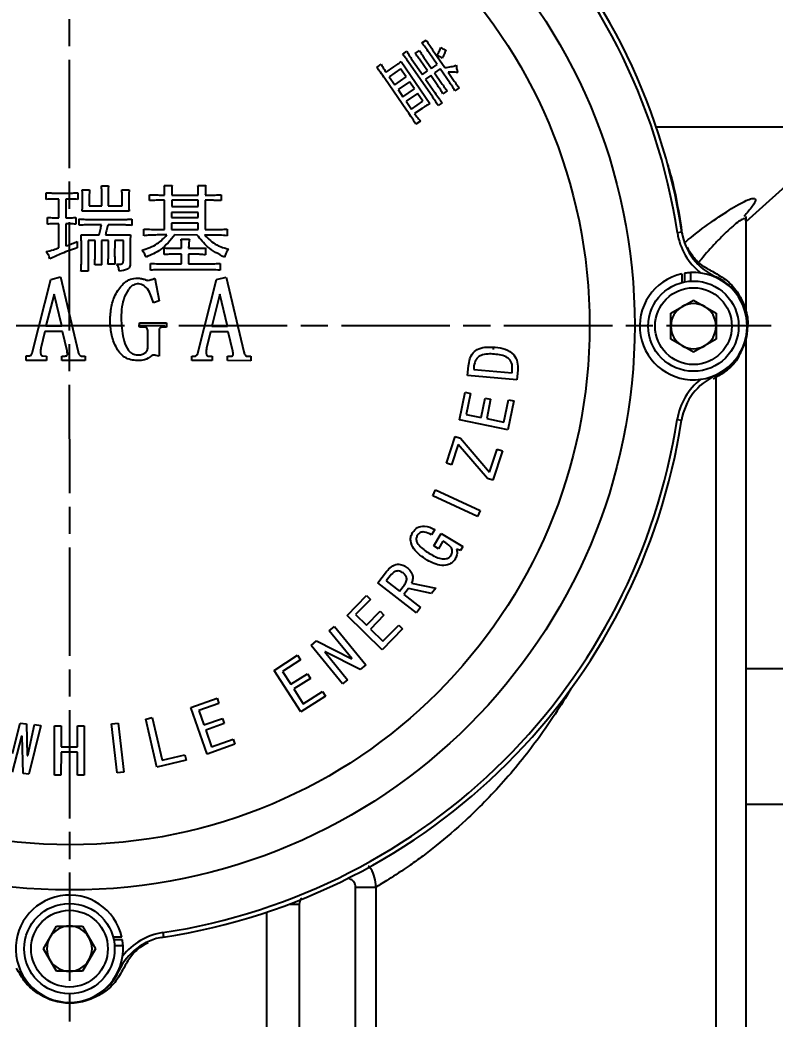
# Model space of a CAD drawing. Header units: millimetres. Extents: x 7829 to 9013, y 2050 to 2917.
# Drawn here: x 8697.4 to 8781, y 2629 to 2739.6 of the extents above; entities that cross this region are included whole.
import ezdxf

# ---------------------------------------------------------------- set-up
doc = ezdxf.new("R2010")
doc.units = ezdxf.units.MM
doc.linetypes.add('AM_ISO08W050', pattern=[18, 12, -1.5, 3, -1.5])
doc.layers.add('AM_5', color=3, linetype='Continuous', lineweight=25)
doc.layers.add('AM_7', color=4, linetype='AM_ISO08W050', lineweight=25)
doc.styles.add('工程字', font='gbenor.shx', dxfattribs={"width": 0.707, "bigfont": 'hztxt.shx'})
doc.dimstyles.new('AM_GB$0', dxfattribs={"dimtxt": 3.5, "dimasz": 2.5, "dimexe": 1, "dimexo": 1, "dimgap": 0.5, "dimtad": 1, "dimdsep": 46, "dimtxsty": '工程字', "dimcen": 0, "dimclrd": 256, "dimclre": 256, "dimclrt": 2, "dimadec": 0, "dimazin": 2, "dimtp": 0.1, "dimtm": 0.1, "dimtfac": 0.71, "dimtmove": 0, "dimatfit": 3, "dimfxl": 0, "dimlwd": -1, "dimlwe": -1, "dimarcsym": 0})

# ---------------------------------------------------------------- blocks, each defined once
blk = doc.blocks.new('*D30')
at = {"layer": 'AM_5', "transparency": 16777216}
for p, q in [((8708.28, 2887.08), (8851.25, 2887.08)), ((8850.25, 2590.58), (8850.25, 2884.58)), ((8775.49, 2588.08), (8851.25, 2588.08))]:
    blk.add_line(p, q, dxfattribs=at)
for points in [[(8849.84, 2884.58), (8850.67, 2884.58), (8850.25, 2887.08)], [(8849.84, 2590.58), (8850.67, 2590.58), (8850.25, 2588.08)]]:
    blk.add_solid(points, dxfattribs=at)
at = {"layer": 'Defpoints', "color": 0}
for p in [(8707.28, 2887.08), (8850.25, 2887.08), (8774.49, 2588.08)]:
    blk.add_point(p, dxfattribs=at)
at = {"layer": 'AM_5', "color": 2, "transparency": 16777216, "insert": (8847.25, 2737.58), "char_height": 5, "attachment_point": 5, "rotation": 90, "style": '工程字'}
blk.add_mtext('299', dxfattribs=at)
blk = doc.blocks.new('*D31')
at = {"layer": 'AM_5', "transparency": 16777216}
for p, q in [((8602.99, 2794.08), (8602.99, 2895.52)), ((8821.47, 2726.28), (8821.47, 2895.52)), ((8818.97, 2894.52), (8605.49, 2894.52))]:
    blk.add_line(p, q, dxfattribs=at)
for points in [[(8605.49, 2894.94), (8605.49, 2894.11), (8602.99, 2894.52)], [(8818.97, 2894.94), (8818.97, 2894.11), (8821.47, 2894.52)]]:
    blk.add_solid(points, dxfattribs=at)
at = {"layer": 'Defpoints', "color": 0}
for p in [(8602.99, 2894.52), (8602.99, 2793.08), (8821.47, 2725.28)]:
    blk.add_point(p, dxfattribs=at)
at = {"layer": 'AM_5', "color": 2, "transparency": 16777216, "insert": (8710.95, 2897.52), "char_height": 5, "attachment_point": 5, "style": '工程字'}
blk.add_mtext('215', dxfattribs=at)

msp = doc.modelspace()

# ---------------------------------------------------------------- linework, layer by layer
at = {"color": 7, "linetype": 'Continuous', "lineweight": 25}
for p, q in [((8741.941, 2737.059), (8742.414, 2737.384)), ((8739.804, 2735.821), (8740.252, 2736.13)), ((8741.195, 2735.887), (8741.668, 2736.213)), ((8742.149, 2735.457), (8742.984, 2734.246)), ((8743.615, 2734.681), (8742.727, 2735.971)), ((8743.113, 2736.313), (8744.471, 2734.338)), ((8736.937, 2734.352), (8737.437, 2734.696)), ((8737.965, 2733.819), (8738.807, 2734.398)), ((8739.631, 2735.003), (8742.819, 2730.371)), ((8743.128, 2731.049), (8740.429, 2734.971)), ((8740.823, 2735.242), (8741.983, 2733.558)), ((8742.563, 2733.956), (8741.746, 2735.142)), ((8742.984, 2734.246), (8743.615, 2734.681)), ((8739.573, 2734.187), (8738.309, 2733.318)), ((8738.309, 2733.318), (8738.924, 2732.424)), ((8738.924, 2732.424), (8740.187, 2733.292)), ((8740.187, 2733.292), (8739.573, 2734.187)), ((8741.983, 2733.558), (8742.563, 2733.956)), ((8742.906, 2733.457), (8742.326, 2733.058)), ((8743.685, 2732.325), (8742.906, 2733.457)), ((8743.959, 2734.182), (8743.327, 2733.746)), ((8743.327, 2733.746), (8744.106, 2732.614)), ((8745.009, 2732.655), (8743.959, 2734.182)), ((8744.833, 2733.812), (8745.43, 2732.944)), ((8740.242, 2729.607), (8737.834, 2733.107)), ((8740.55, 2732.766), (8739.286, 2731.898)), ((8741.094, 2731.976), (8740.55, 2732.766)), ((8742.326, 2733.058), (8743.359, 2731.557)), ((8746.054, 2732.095), (8745.581, 2731.769)), ((8739.286, 2731.898), (8739.83, 2731.107)), ((8739.83, 2731.107), (8741.094, 2731.976)), ((8741.438, 2731.476), (8740.175, 2730.607)), ((8742.035, 2730.607), (8741.438, 2731.476)), ((8744.729, 2731.765), (8744.256, 2731.439)), ((8740.175, 2730.607), (8740.772, 2729.739)), ((8740.772, 2729.739), (8742.035, 2730.607)), ((8741.959, 2729.818), (8741.117, 2729.239)), ((8744.165, 2730.445), (8743.717, 2730.136)), ((8741.766, 2728.406), (8741.265, 2728.061)), ((8767.862, 2727.779), (8789.491, 2727.779)), ((8777.82, 2717.299), (8789.491, 2727.779)), ((8706.456, 2721.249), (8707.233, 2721.248)), ((8713.415, 2721.282), (8714.274, 2721.281)), ((8717.14, 2721.278), (8717.999, 2721.277)), ((8700.354, 2719.741), (8700.355, 2720.478)), ((8701.297, 2720.436), (8702.852, 2720.434)), ((8703.835, 2720.474), (8703.834, 2719.737)), ((8704.326, 2720.801), (8705.145, 2720.8)), ((8705.103, 2719.899), (8705.102, 2719.04)), ((8706.494, 2719.038), (8706.496, 2720.348)), ((8707.191, 2720.265), (8707.19, 2719.037)), ((8708.707, 2720.796), (8709.525, 2720.795)), ((8708.746, 2719.036), (8708.747, 2719.936)), ((8711.775, 2719.605), (8711.776, 2720.26)), ((8713.168, 2720.218), (8713.454, 2720.218)), ((8714.232, 2720.217), (8717.18, 2720.213)), ((8717.957, 2720.213), (8718.571, 2720.212)), ((8719.718, 2720.252), (8719.717, 2719.597)), ((8701.744, 2717.693), (8701.746, 2719.78)), ((8702.524, 2719.779), (8702.522, 2717.692)), ((8705.102, 2719.04), (8706.494, 2719.038)), ((8707.19, 2719.037), (8708.746, 2719.036)), ((8713.45, 2716.411), (8713.454, 2719.644)), ((8714.232, 2719.644), (8714.231, 2718.948)), ((8714.231, 2718.948), (8717.178, 2718.944)), ((8717.179, 2719.64), (8714.232, 2719.644)), ((8717.178, 2718.944), (8717.179, 2719.64)), ((8717.957, 2719.639), (8717.953, 2716.406)), ((8718.571, 2719.639), (8717.957, 2719.639)), ((8700.474, 2716.998), (8700.475, 2717.735)), ((8703.627, 2717.731), (8703.626, 2716.995)), ((8709.523, 2718.421), (8704.324, 2718.427)), ((8714.23, 2718.293), (8714.229, 2717.72)), ((8714.229, 2717.72), (8717.177, 2717.716)), ((8717.177, 2718.289), (8714.23, 2718.293)), ((8717.177, 2717.716), (8717.177, 2718.289)), ((8701.74, 2714.377), (8701.743, 2717.038)), ((8702.521, 2717.037), (8702.518, 2714.581)), ((8703.995, 2716.871), (8703.995, 2717.567)), ((8704.896, 2717.525), (8708.867, 2717.521)), ((8706.451, 2716.91), (8704.936, 2716.911)), ((8708.866, 2716.907), (8707.188, 2716.909)), ((8709.808, 2717.561), (8709.807, 2716.865)), ((8714.229, 2717.106), (8714.228, 2716.41)), ((8717.176, 2717.102), (8714.229, 2717.106)), ((8717.175, 2716.406), (8717.176, 2717.102)), ((8777.82, 2707.124), (8777.82, 2717.394)), ((8704.198, 2715.807), (8706.204, 2715.805)), ((8706.9, 2715.804), (8709.683, 2715.801)), ((8711.157, 2715.717), (8711.158, 2716.454)), ((8713.695, 2715.796), (8712.631, 2715.797)), ((8712.632, 2716.411), (8713.45, 2716.411)), ((8714.228, 2716.41), (8717.175, 2716.406)), ((8717.052, 2715.793), (8714.596, 2715.795)), ((8718.894, 2715.79), (8717.871, 2715.792)), ((8717.953, 2716.406), (8718.854, 2716.405)), ((8720.368, 2716.444), (8720.368, 2715.707)), ((8770.707, 2716.115), (8770.212, 2716.04)), ((8770.794, 2715.878), (8770.684, 2716.263)), ((8704.236, 2712.818), (8704.238, 2714.824)), ((8704.975, 2715.192), (8704.971, 2711.794)), ((8705.753, 2715.191), (8704.975, 2715.192)), ((8705.751, 2713.472), (8705.753, 2715.191)), ((8706.449, 2715.19), (8706.447, 2713.512)), ((8707.227, 2715.189), (8706.449, 2715.19)), ((8707.225, 2713.47), (8707.227, 2715.189)), ((8707.923, 2715.189), (8707.921, 2713.469)), ((8708.905, 2715.188), (8707.923, 2715.189)), ((8708.903, 2713.1), (8708.905, 2715.188)), ((8709.641, 2714.859), (8709.639, 2712.812)), ((8713.406, 2713.627), (8713.407, 2714.364)), ((8714.594, 2714.322), (8715.331, 2714.321)), ((8715.291, 2715.344), (8716.192, 2715.343)), ((8716.109, 2714.32), (8716.887, 2714.319)), ((8717.992, 2714.359), (8717.991, 2713.581)), ((8715.33, 2713.666), (8714.675, 2713.666)), ((8715.329, 2712.601), (8715.33, 2713.666)), ((8716.108, 2713.665), (8716.107, 2712.601)), ((8716.845, 2713.664), (8716.108, 2713.665)), ((8706.487, 2712.488), (8705.709, 2712.489)), ((8707.961, 2712.569), (8707.183, 2712.57)), ((8711.89, 2711.909), (8711.891, 2712.646)), ((8713.446, 2712.604), (8715.329, 2712.601)), ((8716.107, 2712.601), (8717.867, 2712.599)), ((8719.586, 2712.638), (8719.586, 2711.901)), ((8700.838, 2710.876), (8701.908, 2711.15)), ((8701.908, 2711.15), (8703.869, 2702.874)), ((8704.971, 2711.794), (8704.194, 2711.795)), ((8712.367, 2711.015), (8712.837, 2708.501)), ((8717.866, 2711.944), (8713.445, 2711.949)), ((8719.181, 2710.855), (8720.25, 2711.13)), ((8720.25, 2711.13), (8722.212, 2702.854)), ((8770.714, 2711.504), (8770.714, 2710.537)), ((8771.017, 2711.562), (8771.017, 2710.607)), ((8771.672, 2711.634), (8771.672, 2710.692)), ((8774.434, 2711.117), (8774.459, 2711.171)), ((8698.826, 2702.866), (8700.838, 2710.876)), ((8717.168, 2702.846), (8719.181, 2710.855)), ((8701.227, 2709.262), (8700.32, 2705.727)), ((8702.086, 2705.725), (8701.227, 2709.262)), ((8719.57, 2709.242), (8718.662, 2705.707)), ((8720.429, 2705.705), (8719.57, 2709.242)), ((8712.837, 2708.501), (8712.204, 2708.303)), ((8769.491, 2707.146), (8771.991, 2708.589)), ((8771.991, 2708.589), (8774.491, 2707.146)), ((8769.491, 2704.259), (8769.491, 2707.146)), ((8774.491, 2707.146), (8774.491, 2704.259)), ((8700.32, 2705.727), (8702.086, 2705.725)), ((8710.682, 2705.592), (8710.682, 2706.085)), ((8710.682, 2706.085), (8713.651, 2706.082)), ((8711.111, 2705.592), (8710.682, 2705.592)), ((8713.65, 2705.589), (8713.147, 2705.59)), ((8713.651, 2706.082), (8713.65, 2705.589)), ((8718.662, 2705.707), (8720.429, 2705.705)), ((8700.186, 2705.111), (8699.749, 2703.283)), ((8702.161, 2705.109), (8700.186, 2705.111)), ((8702.646, 2702.968), (8702.161, 2705.109)), ((8711.598, 2703.339), (8711.6, 2705.09)), ((8712.833, 2705.135), (8712.83, 2702.384)), ((8718.529, 2705.09), (8718.091, 2703.263)), ((8720.503, 2705.088), (8718.529, 2705.09)), ((8720.988, 2702.947), (8720.503, 2705.088)), ((8749.833, 2703.371), (8749.817, 2703.128)), ((8771.991, 2702.816), (8769.491, 2704.259)), ((8774.491, 2704.259), (8771.991, 2702.816)), ((8777.82, 2623.779), (8777.82, 2704.28)), ((8698.11, 2701.908), (8698.111, 2702.401)), ((8698.111, 2702.401), (8698.386, 2702.4)), ((8699.97, 2702.399), (8700.368, 2702.398)), ((8700.368, 2702.398), (8700.368, 2701.905)), ((8702.08, 2701.903), (8702.081, 2702.396)), ((8702.081, 2702.396), (8702.408, 2702.396)), ((8704.246, 2702.394), (8704.645, 2702.393)), ((8704.645, 2702.393), (8704.644, 2701.9)), ((8716.453, 2701.887), (8716.453, 2702.38)), ((8716.453, 2702.38), (8716.729, 2702.38)), ((8718.312, 2702.378), (8718.711, 2702.378)), ((8718.711, 2702.378), (8718.71, 2701.885)), ((8720.423, 2701.883), (8720.423, 2702.376)), ((8720.423, 2702.376), (8720.751, 2702.376)), ((8722.589, 2702.374), (8722.987, 2702.373)), ((8722.987, 2702.373), (8722.987, 2701.88)), ((8700.368, 2701.905), (8698.11, 2701.908)), ((8704.644, 2701.9), (8702.08, 2701.903)), ((8718.71, 2701.885), (8716.453, 2701.887)), ((8722.987, 2701.88), (8720.423, 2701.883)), ((8746.995, 2700.228), (8747.091, 2701.313)), ((8747.697, 2701.259), (8747.666, 2700.908)), ((8752.451, 2699.745), (8746.995, 2700.228)), ((8747.666, 2700.908), (8751.91, 2700.532)), ((8751.91, 2700.532), (8751.941, 2700.883)), ((8752.547, 2700.83), (8752.451, 2699.745)), ((8774.422, 2700.283), (8774.447, 2700.228)), ((8774.491, 2623.779), (8774.491, 2700.063)), ((8746.106, 2695.337), (8746.728, 2698.376)), ((8746.728, 2698.376), (8747.323, 2698.254)), ((8747.323, 2698.254), (8746.849, 2695.937)), ((8748.509, 2695.597), (8748.944, 2697.727)), ((8748.944, 2697.727), (8749.538, 2697.604)), ((8749.538, 2697.604), (8749.103, 2695.475)), ((8751.014, 2695.084), (8751.519, 2697.557)), ((8752.113, 2697.436), (8751.46, 2694.242)), ((8751.519, 2697.557), (8752.113, 2697.436)), ((8746.849, 2695.937), (8748.509, 2695.597)), ((8751.46, 2694.242), (8746.106, 2695.337)), ((8749.103, 2695.475), (8751.014, 2695.084)), ((8770.19, 2695.369), (8770.684, 2695.292)), ((8744.637, 2690.521), (8745.61, 2693.503)), ((8745.61, 2693.503), (8746.188, 2693.316)), ((8746.188, 2693.316), (8749.431, 2689.531)), ((8745.96, 2692.616), (8745.215, 2690.334)), ((8749.202, 2688.832), (8745.96, 2692.616)), ((8749.431, 2689.531), (8750.264, 2692.087)), ((8750.842, 2691.898), (8749.78, 2688.643)), ((8750.264, 2692.087), (8750.842, 2691.898)), ((8745.215, 2690.334), (8744.637, 2690.521)), ((8749.78, 2688.643), (8749.202, 2688.832)), ((8743.133, 2686.911), (8743.439, 2687.576)), ((8748.082, 2684.638), (8743.133, 2686.911)), ((8743.439, 2687.576), (8748.388, 2685.304)), ((8748.388, 2685.304), (8748.082, 2684.638)), ((8743.37, 2683.186), (8743.008, 2682.588)), ((8743.238, 2681.374), (8744.076, 2682.759)), ((8744.076, 2682.759), (8746.467, 2681.313)), ((8743.754, 2681.061), (8743.238, 2681.374)), ((8744.263, 2681.903), (8743.754, 2681.061)), ((8744.562, 2681.722), (8744.263, 2681.903)), ((8746.467, 2681.313), (8746.188, 2680.852)), ((8746.188, 2680.852), (8745.758, 2681)), ((8737.055, 2677.295), (8738.027, 2678.549)), ((8738.407, 2678.053), (8737.979, 2677.502)), ((8741.346, 2673.97), (8737.055, 2677.295)), ((8737.979, 2677.502), (8739.459, 2676.356)), ((8739.459, 2676.356), (8740.004, 2677.059)), ((8740.793, 2677.249), (8743.465, 2676.705)), ((8733.652, 2673.664), (8735.8, 2675.868)), ((8735.8, 2675.868), (8736.232, 2675.447)), ((8740.44, 2676.639), (8739.936, 2675.987)), ((8739.936, 2675.987), (8741.794, 2674.548)), ((8742.999, 2676.103), (8740.44, 2676.639)), ((8743.465, 2676.705), (8742.999, 2676.103)), ((8736.232, 2675.447), (8734.592, 2673.765)), ((8741.794, 2674.548), (8741.346, 2673.97)), ((8737.539, 2669.875), (8733.652, 2673.664)), ((8734.592, 2673.765), (8735.796, 2672.591)), ((8735.796, 2672.591), (8737.303, 2674.136)), ((8737.735, 2673.715), (8736.229, 2672.169)), ((8737.303, 2674.136), (8737.735, 2673.715)), ((8731.668, 2671.987), (8732.239, 2672.455)), ((8732.239, 2672.455), (8735.708, 2668.207)), ((8737.615, 2670.818), (8739.366, 2672.614)), ((8739.366, 2672.614), (8739.798, 2672.193)), ((8734.183, 2668.907), (8731.668, 2671.987)), ((8736.229, 2672.169), (8737.615, 2670.818)), ((8739.798, 2672.193), (8737.539, 2669.875)), ((8729.656, 2670.344), (8730.277, 2670.852)), ((8733.125, 2666.096), (8729.656, 2670.344)), ((8730.277, 2670.852), (8734.158, 2668.887)), ((8725.569, 2667.591), (8728.178, 2669.261)), ((8728.178, 2669.261), (8728.505, 2668.75)), ((8731.206, 2669.663), (8731.181, 2669.643)), ((8731.181, 2669.643), (8733.696, 2666.562)), ((8735.087, 2667.699), (8731.206, 2669.663)), ((8728.505, 2668.75), (8726.514, 2667.476)), ((8734.158, 2668.887), (8734.183, 2668.907)), ((8735.708, 2668.207), (8735.087, 2667.699)), ((8728.515, 2662.99), (8725.569, 2667.591)), ((8726.514, 2667.476), (8727.428, 2666.05)), ((8727.428, 2666.05), (8729.257, 2667.221)), ((8729.257, 2667.221), (8729.584, 2666.71)), ((8785.991, 2667.779), (8777.82, 2667.779)), ((8729.584, 2666.71), (8727.755, 2665.539)), ((8733.696, 2666.562), (8733.125, 2666.096)), ((8727.755, 2665.539), (8728.806, 2663.897)), ((8731.259, 2664.747), (8728.515, 2662.99)), ((8728.806, 2663.897), (8730.931, 2665.257)), ((8730.931, 2665.257), (8731.259, 2664.747)), ((8716.337, 2663.478), (8719.262, 2664.516)), ((8718.165, 2658.322), (8716.337, 2663.478)), ((8719.465, 2663.943), (8717.233, 2663.152)), ((8719.262, 2664.516), (8719.465, 2663.943)), ((8711.367, 2662.193), (8712.081, 2662.359)), ((8712.081, 2662.359), (8713.173, 2657.642)), ((8717.233, 2663.152), (8717.801, 2661.553)), ((8696.597, 2658.374), (8697.467, 2661.766)), ((8697.467, 2661.766), (8698.163, 2661.685)), ((8698.163, 2661.685), (8698.241, 2658.185)), ((8698.305, 2658.178), (8699.048, 2661.583)), ((8699.743, 2661.504), (8698.419, 2656.114)), ((8699.048, 2661.583), (8699.743, 2661.504)), ((8701.245, 2655.982), (8701.252, 2661.439)), ((8701.252, 2661.439), (8701.985, 2661.438)), ((8701.985, 2661.438), (8701.983, 2659.141)), ((8703.802, 2659.139), (8703.804, 2661.436)), ((8703.804, 2661.436), (8704.538, 2661.435)), ((8704.538, 2661.435), (8704.532, 2655.978)), ((8707.585, 2661.656), (8708.314, 2661.739)), ((8708.195, 2656.249), (8707.585, 2661.656)), ((8708.314, 2661.739), (8708.923, 2656.332)), ((8712.597, 2656.886), (8711.367, 2662.193)), ((8717.801, 2661.553), (8719.852, 2662.281)), ((8720.054, 2661.709), (8718.004, 2660.981)), ((8719.852, 2662.281), (8720.054, 2661.709)), ((8697.62, 2660.306), (8696.585, 2656.325)), ((8697.683, 2660.299), (8697.62, 2660.306)), ((8697.787, 2656.187), (8697.683, 2660.299)), ((8718.004, 2660.981), (8718.657, 2659.141)), ((8701.983, 2659.141), (8703.802, 2659.139)), ((8721.241, 2659.413), (8718.165, 2658.322)), ((8718.657, 2659.141), (8721.038, 2659.986)), ((8721.038, 2659.986), (8721.241, 2659.413)), ((8698.241, 2658.185), (8698.305, 2658.178)), ((8701.982, 2658.534), (8701.979, 2655.981)), ((8703.801, 2658.532), (8701.982, 2658.534)), ((8703.798, 2655.979), (8703.801, 2658.532)), ((8713.173, 2657.642), (8715.686, 2658.224)), ((8715.686, 2658.224), (8715.824, 2657.634)), ((8715.824, 2657.634), (8712.597, 2656.886)), ((8698.419, 2656.114), (8697.787, 2656.187)), ((8701.979, 2655.981), (8701.245, 2655.982)), ((8704.532, 2655.978), (8703.798, 2655.979)), ((8708.923, 2656.332), (8708.195, 2656.249)), ((8777.82, 2652.779), (8785.991, 2652.779)), ((8734.586, 2643.608), (8736.846, 2643.608)), ((8734.586, 2623.779), (8734.586, 2643.608)), ((8736.846, 2643.608), (8736.846, 2623.779)), ((8727.265, 2641.724), (8728.358, 2641.724)), ((8728.358, 2641.724), (8728.358, 2623.779)), ((8724.77, 2623.779), (8724.77, 2640.833)), ((8700.028, 2636.779), (8701.471, 2639.279)), ((8701.471, 2639.279), (8704.358, 2639.279)), ((8704.358, 2639.279), (8705.801, 2636.779)), ((8708.716, 2638.056), (8707.749, 2638.056)), ((8713.475, 2638.086), (8713.09, 2637.976)), ((8713.252, 2638.557), (8713.328, 2638.063)), ((8708.774, 2637.753), (8707.819, 2637.753)), ((8708.846, 2637.098), (8707.904, 2637.098)), ((8701.471, 2634.279), (8700.028, 2636.779)), ((8705.801, 2636.779), (8704.358, 2634.279)), ((8697.495, 2634.348), (8697.44, 2634.323)), ((8704.358, 2634.279), (8701.471, 2634.279)), ((8708.329, 2634.336), (8708.384, 2634.311))]:
    msp.add_line(p, q, dxfattribs=at)
for centre, radius in [((8702.991, 2705.779), 62.5), ((8702.991, 2705.779), 57.5), ((8771.991, 2705.702), 5), ((8771.991, 2705.702), 4.25), ((8702.915, 2636.779), 5), ((8702.915, 2636.779), 4.25)]:
    msp.add_circle(centre, radius, dxfattribs=at)
for centre, radius, start, end in [((8702.991, 2705.779), 68, 8.67897, 81.19414), ((8702.991, 2705.779), 68.5, 8.67897, 81.19414), ((8777.132, 2717.096), 7, 188.67897, 231.9381), ((8777.132, 2717.096), 6.5, 188.67897, 245.71351), ((8771.991, 2705.702), 5.94, 102.41467, 93.08092), ((8771.991, 2705.702), 5.94, 93.08092, 99.44149), ((8771.991, 2705.702), 6, 294.1596, 65.71351), ((8771.991, 2705.702), 2.5, 120, 180), ((8771.991, 2705.702), 2.5, 60, 120), ((8771.991, 2705.702), 2.5, 0, 60), ((8771.991, 2705.702), 2.5, 180, 240), ((8771.991, 2705.702), 2.5, 300, 0), ((8771.991, 2705.702), 2.5, 240, 300), ((8777.107, 2694.297), 6.5, 114.1596, 171.19414), ((8777.107, 2694.297), 7, 127.935, 171.19414), ((8702.991, 2705.779), 68, 278.67897, 351.19414), ((8702.991, 2705.779), 68.5, 278.67897, 351.19414), ((8702.915, 2636.779), 5.94, 12.41467, 3.08092), ((8702.915, 2636.779), 2.5, 90, 150), ((8702.915, 2636.779), 2.5, 30, 90), ((8702.915, 2636.779), 2.5, 150, 210), ((8702.915, 2636.779), 2.5, 330, 30), ((8714.308, 2631.638), 6.5, 98.67897, 155.71351), ((8714.308, 2631.638), 7, 98.67897, 141.9381), ((8702.915, 2636.779), 5.94, 3.08092, 9.44149), ((8702.915, 2636.779), 2.5, 210, 270), ((8702.915, 2636.779), 2.5, 270, 330), ((8702.915, 2636.779), 6, 204.1596, 335.71351)]:
    msp.add_arc(centre, radius, start, end, dxfattribs=at)
for points, knots in [([(8742.727, 2735.971), (8742.584, 2736.177), (8742.33, 2736.545), (8742.06, 2736.902), (8741.941, 2737.059)], [0, 0, 0, 0, 0.5599984, 1, 1, 1, 1]), ([(8742.414, 2737.384), (8742.541, 2737.182), (8742.767, 2736.82), (8743.007, 2736.468), (8743.113, 2736.313)], [0, 0, 0, 0, 0.559996, 1, 1, 1, 1]), ([(8743.573, 2735.7), (8743.673, 2735.852), (8743.853, 2736.124), (8743.976, 2736.425), (8744.03, 2736.557)], [0, 0, 0, 0, 0.559904, 1, 1, 1, 1]), ([(8744.03, 2736.557), (8744.133, 2736.496), (8744.317, 2736.386), (8744.508, 2736.289), (8744.592, 2736.246)], [0, 0, 0, 0, 0.5600125, 1, 1, 1, 1]), ([(8740.429, 2734.971), (8740.316, 2735.132), (8740.114, 2735.42), (8739.899, 2735.699), (8739.804, 2735.821)], [0, 0, 0, 0, 0.5599865, 1, 1, 1, 1]), ([(8740.252, 2736.13), (8740.354, 2735.962), (8740.537, 2735.661), (8740.736, 2735.37), (8740.823, 2735.242)], [0, 0, 0, 0, 0.5599819, 1, 1, 1, 1]), ([(8741.746, 2735.142), (8741.646, 2735.283), (8741.467, 2735.535), (8741.278, 2735.779), (8741.195, 2735.887)], [0, 0, 0, 0, 0.5599879, 1, 1, 1, 1]), ([(8741.668, 2736.213), (8741.755, 2736.07), (8741.911, 2735.815), (8742.077, 2735.566), (8742.149, 2735.457)], [0, 0, 0, 0, 0.560004, 1, 1, 1, 1]), ([(8744.181, 2735.38), (8744.069, 2735.442), (8743.867, 2735.551), (8743.663, 2735.654), (8743.573, 2735.7)], [0, 0, 0, 0, 0.5599942, 1, 1, 1, 1]), ([(8744.592, 2736.246), (8744.517, 2736.084), (8744.382, 2735.794), (8744.242, 2735.507), (8744.181, 2735.38)], [0, 0, 0, 0, 0.5600006, 1, 1, 1, 1]), ([(8737.834, 2733.107), (8737.671, 2733.343), (8737.38, 2733.763), (8737.072, 2734.172), (8736.937, 2734.352)], [0, 0, 0, 0, 0.5600007, 1, 1, 1, 1]), ([(8737.437, 2734.696), (8737.529, 2734.528), (8737.691, 2734.227), (8737.881, 2733.943), (8737.965, 2733.819)], [0, 0, 0, 0, 0.5599437, 1, 1, 1, 1]), ([(8738.807, 2734.398), (8738.963, 2734.508), (8739.243, 2734.703), (8739.513, 2734.912), (8739.631, 2735.003)], [0, 0, 0, 0, 0.5599899, 1, 1, 1, 1]), ([(8744.471, 2734.338), (8744.712, 2734.36), (8745.142, 2734.399), (8745.553, 2734.53), (8745.735, 2734.588)], [0, 0, 0, 0, 0.55956686, 1, 1, 1, 1]), ([(8745.735, 2734.588), (8745.75, 2734.432), (8745.777, 2734.155), (8745.867, 2733.891), (8745.906, 2733.775)], [0, 0, 0, 0, 0.55968187, 1, 1, 1, 1]), ([(8745.906, 2733.775), (8745.707, 2733.801), (8745.35, 2733.848), (8744.991, 2733.823), (8744.833, 2733.812)], [0, 0, 0, 0, 0.5589024, 1, 1, 1, 1]), ([(8744.256, 2731.439), (8744.153, 2731.607), (8743.968, 2731.906), (8743.771, 2732.197), (8743.685, 2732.325)], [0, 0, 0, 0, 0.5600039, 1, 1, 1, 1]), ([(8744.106, 2732.614), (8744.219, 2732.454), (8744.421, 2732.166), (8744.635, 2731.888), (8744.729, 2731.765)], [0, 0, 0, 0, 0.5599955, 1, 1, 1, 1]), ([(8745.581, 2731.769), (8745.478, 2731.936), (8745.293, 2732.236), (8745.096, 2732.527), (8745.009, 2732.655)], [0, 0, 0, 0, 0.5599895, 1, 1, 1, 1]), ([(8745.43, 2732.944), (8745.543, 2732.783), (8745.746, 2732.495), (8745.96, 2732.217), (8746.054, 2732.095)], [0, 0, 0, 0, 0.5599861, 1, 1, 1, 1]), ([(8743.717, 2730.136), (8743.609, 2730.308), (8743.417, 2730.615), (8743.216, 2730.917), (8743.128, 2731.049)], [0, 0, 0, 0, 0.5600065, 1, 1, 1, 1]), ([(8743.359, 2731.557), (8743.507, 2731.348), (8743.77, 2730.973), (8744.044, 2730.607), (8744.165, 2730.445)], [0, 0, 0, 0, 0.559994, 1, 1, 1, 1]), ([(8742.819, 2730.371), (8742.656, 2730.271), (8742.366, 2730.092), (8742.083, 2729.902), (8741.959, 2729.818)], [0, 0, 0, 0, 0.5600078, 1, 1, 1, 1]), ([(8741.265, 2728.061), (8741.079, 2728.353), (8740.746, 2728.873), (8740.396, 2729.383), (8740.242, 2729.607)], [0, 0, 0, 0, 0.5599872, 1, 1, 1, 1]), ([(8741.117, 2729.239), (8741.23, 2729.077), (8741.432, 2728.788), (8741.664, 2728.523), (8741.766, 2728.406)], [0, 0, 0, 0, 0.5600306, 1, 1, 1, 1]), ([(8769.082, 2723.707), (8769.124, 2723.578), (8769.91, 2721.163), (8770.307, 2718.646), (8770.684, 2716.263)], [0, 0, 0, 0, 0.0535483, 1, 1, 1, 1]), ([(8706.496, 2720.348), (8706.493, 2720.516), (8706.489, 2720.817), (8706.466, 2721.117), (8706.456, 2721.249)], [0, 0, 0, 0, 0.5599719, 1, 1, 1, 1]), ([(8707.233, 2721.248), (8707.22, 2721.065), (8707.197, 2720.738), (8707.193, 2720.41), (8707.191, 2720.265)], [0, 0, 0, 0, 0.5599768, 1, 1, 1, 1]), ([(8713.454, 2720.218), (8713.453, 2720.416), (8713.45, 2720.772), (8713.425, 2721.126), (8713.415, 2721.282)], [0, 0, 0, 0, 0.5600089, 1, 1, 1, 1]), ([(8714.274, 2721.281), (8714.261, 2721.083), (8714.238, 2720.728), (8714.234, 2720.373), (8714.232, 2720.217)], [0, 0, 0, 0, 0.5599802, 1, 1, 1, 1]), ([(8717.18, 2720.213), (8717.178, 2720.412), (8717.175, 2720.768), (8717.151, 2721.122), (8717.14, 2721.278)], [0, 0, 0, 0, 0.5600089, 1, 1, 1, 1]), ([(8717.999, 2721.277), (8717.986, 2721.078), (8717.963, 2720.724), (8717.959, 2720.369), (8717.957, 2720.213)], [0, 0, 0, 0, 0.5599802, 1, 1, 1, 1]), ([(8700.355, 2720.478), (8700.531, 2720.466), (8700.844, 2720.444), (8701.159, 2720.438), (8701.297, 2720.436)], [0, 0, 0, 0, 0.56000132, 1, 1, 1, 1]), ([(8702.852, 2720.434), (8703.036, 2720.436), (8703.364, 2720.44), (8703.691, 2720.464), (8703.835, 2720.474)], [0, 0, 0, 0, 0.5599764, 1, 1, 1, 1]), ([(8704.366, 2719.614), (8704.365, 2719.835), (8704.364, 2720.232), (8704.338, 2720.627), (8704.326, 2720.801)], [0, 0, 0, 0, 0.560023, 1, 1, 1, 1]), ([(8705.145, 2720.8), (8705.132, 2720.632), (8705.109, 2720.332), (8705.105, 2720.032), (8705.103, 2719.899)], [0, 0, 0, 0, 0.5599724, 1, 1, 1, 1]), ([(8708.747, 2719.936), (8708.745, 2720.097), (8708.741, 2720.384), (8708.717, 2720.67), (8708.707, 2720.796)], [0, 0, 0, 0, 0.5599725, 1, 1, 1, 1]), ([(8709.525, 2720.795), (8709.511, 2720.566), (8709.485, 2720.157), (8709.483, 2719.747), (8709.483, 2719.567)], [0, 0, 0, 0, 0.5599548, 1, 1, 1, 1]), ([(8711.776, 2720.26), (8712.036, 2720.247), (8712.499, 2720.224), (8712.964, 2720.22), (8713.168, 2720.218)], [0, 0, 0, 0, 0.5599884, 1, 1, 1, 1]), ([(8718.571, 2720.212), (8718.786, 2720.215), (8719.168, 2720.221), (8719.55, 2720.242), (8719.718, 2720.252)], [0, 0, 0, 0, 0.559995, 1, 1, 1, 1]), ([(8771.051, 2714.977), (8771.172, 2715.079), (8772.113, 2715.873), (8773.927, 2717.215), (8775.905, 2718.557), (8777.238, 2719.325), (8778.052, 2719.716), (8778.616, 2719.88), (8778.885, 2719.8), (8778.845, 2719.481), (8778.516, 2718.903), (8777.933, 2718.249), (8777.586, 2717.861)], [0, 0, 0, 0, 0.0251288, 0.1948658, 0.3645611, 0.449962, 0.5350358, 0.6200858, 0.7052846, 0.7897039, 0.8749335, 1, 1, 1, 1]), ([(8701.746, 2719.78), (8701.486, 2719.779), (8701.022, 2719.777), (8700.558, 2719.752), (8700.354, 2719.741)], [0, 0, 0, 0, 0.5600114, 1, 1, 1, 1]), ([(8703.834, 2719.737), (8703.59, 2719.751), (8703.153, 2719.776), (8702.716, 2719.778), (8702.524, 2719.779)], [0, 0, 0, 0, 0.5599785, 1, 1, 1, 1]), ([(8704.324, 2718.427), (8704.338, 2718.648), (8704.363, 2719.043), (8704.365, 2719.439), (8704.366, 2719.614)], [0, 0, 0, 0, 0.5599663, 1, 1, 1, 1]), ([(8709.483, 2719.567), (8709.483, 2719.353), (8709.483, 2718.97), (8709.511, 2718.589), (8709.523, 2718.421)], [0, 0, 0, 0, 0.56004156, 1, 1, 1, 1]), ([(8713.454, 2719.644), (8713.14, 2719.644), (8712.581, 2719.642), (8712.021, 2719.617), (8711.775, 2719.605)], [0, 0, 0, 0, 0.5600076, 1, 1, 1, 1]), ([(8719.717, 2719.597), (8719.503, 2719.609), (8719.121, 2719.63), (8718.739, 2719.636), (8718.571, 2719.639)], [0, 0, 0, 0, 0.5600005, 1, 1, 1, 1]), ([(8700.475, 2717.735), (8700.712, 2717.722), (8701.134, 2717.698), (8701.558, 2717.694), (8701.744, 2717.693)], [0, 0, 0, 0, 0.5599832, 1, 1, 1, 1]), ([(8702.522, 2717.692), (8702.728, 2717.694), (8703.097, 2717.698), (8703.465, 2717.721), (8703.627, 2717.731)], [0, 0, 0, 0, 0.5599802, 1, 1, 1, 1]), ([(8777.82, 2717.422), (8777.822, 2717.495), (8777.826, 2717.668), (8777.842, 2717.799), (8777.791, 2717.767), (8777.764, 2717.749)], [0, 0, 0, 0, 0.24765179, 0.58801517, 1, 1, 1, 1]), ([(8701.743, 2717.038), (8701.506, 2717.036), (8701.083, 2717.034), (8700.66, 2717.009), (8700.474, 2716.998)], [0, 0, 0, 0, 0.5600074, 1, 1, 1, 1]), ([(8703.626, 2716.995), (8703.42, 2717.007), (8703.052, 2717.031), (8702.683, 2717.035), (8702.521, 2717.037)], [0, 0, 0, 0, 0.5599854, 1, 1, 1, 1]), ([(8703.995, 2717.567), (8704.163, 2717.554), (8704.463, 2717.53), (8704.764, 2717.527), (8704.896, 2717.525)], [0, 0, 0, 0, 0.5599723, 1, 1, 1, 1]), ([(8704.936, 2716.911), (8704.76, 2716.909), (8704.446, 2716.904), (8704.133, 2716.881), (8703.995, 2716.871)], [0, 0, 0, 0, 0.5599725, 1, 1, 1, 1]), ([(8706.204, 2715.805), (8706.26, 2716.009), (8706.36, 2716.373), (8706.423, 2716.746), (8706.451, 2716.91)], [0, 0, 0, 0, 0.5599915, 1, 1, 1, 1]), ([(8707.188, 2716.909), (8707.13, 2716.703), (8707.028, 2716.337), (8706.939, 2715.967), (8706.9, 2715.804)], [0, 0, 0, 0, 0.5599926, 1, 1, 1, 1]), ([(8709.807, 2716.865), (8709.632, 2716.878), (8709.319, 2716.902), (8709.004, 2716.905), (8708.866, 2716.907)], [0, 0, 0, 0, 0.55996772, 1, 1, 1, 1]), ([(8708.867, 2717.521), (8709.043, 2717.523), (8709.357, 2717.528), (8709.67, 2717.551), (8709.808, 2717.561)], [0, 0, 0, 0, 0.5599725, 1, 1, 1, 1]), ([(8777.793, 2717.365), (8777.801, 2717.428), (8777.825, 2717.614), (8777.652, 2717.633), (8777.388, 2717.534), (8777.059, 2717.342), (8776.649, 2717.031), (8776.186, 2716.633), (8775.698, 2716.186), (8775.047, 2715.546), (8774, 2714.435), (8773.15, 2713.488), (8772.618, 2712.817), (8772.59, 2712.781)], [0, 0, 0, 0, 0.0591016, 0.1741755, 0.2322764, 0.291715, 0.4017621, 0.4610563, 0.5236002, 0.6332869, 0.7553481, 0.9868277, 1, 1, 1, 1]), ([(8704.238, 2714.824), (8704.236, 2715.008), (8704.232, 2715.336), (8704.208, 2715.663), (8704.198, 2715.807)], [0, 0, 0, 0, 0.5599764, 1, 1, 1, 1]), ([(8709.683, 2715.801), (8709.67, 2715.625), (8709.645, 2715.312), (8709.643, 2714.998), (8709.641, 2714.859)], [0, 0, 0, 0, 0.55996825, 1, 1, 1, 1]), ([(8710.951, 2714.121), (8711.542, 2714.313), (8712.595, 2714.654), (8713.36, 2715.448), (8713.695, 2715.796)], [0, 0, 0, 0, 0.561222, 1, 1, 1, 1]), ([(8712.631, 2715.797), (8712.355, 2715.794), (8711.863, 2715.787), (8711.373, 2715.739), (8711.157, 2715.717)], [0, 0, 0, 0, 0.5599513, 1, 1, 1, 1]), ([(8711.158, 2716.454), (8711.433, 2716.441), (8711.924, 2716.417), (8712.415, 2716.413), (8712.632, 2716.411)], [0, 0, 0, 0, 0.5599896, 1, 1, 1, 1]), ([(8714.596, 2715.795), (8714.099, 2715.205), (8713.211, 2714.148), (8711.954, 2713.589), (8711.4, 2713.343)], [0, 0, 0, 0, 0.5587535, 1, 1, 1, 1]), ([(8720.078, 2713.333), (8719.418, 2713.678), (8718.238, 2714.295), (8717.414, 2715.335), (8717.052, 2715.793)], [0, 0, 0, 0, 0.5600909, 1, 1, 1, 1]), ([(8717.871, 2715.792), (8718.296, 2715.375), (8719.057, 2714.63), (8720.079, 2714.355), (8720.53, 2714.233)], [0, 0, 0, 0, 0.5596377, 1, 1, 1, 1]), ([(8718.854, 2716.405), (8719.137, 2716.406), (8719.642, 2716.409), (8720.146, 2716.433), (8720.368, 2716.444)], [0, 0, 0, 0, 0.5600042, 1, 1, 1, 1]), ([(8720.368, 2715.707), (8720.093, 2715.735), (8719.603, 2715.785), (8719.111, 2715.789), (8718.894, 2715.79)], [0, 0, 0, 0, 0.55996389, 1, 1, 1, 1]), ([(8700.348, 2713.969), (8700.614, 2714.025), (8701.089, 2714.124), (8701.541, 2714.299), (8701.74, 2714.377)], [0, 0, 0, 0, 0.559824, 1, 1, 1, 1]), ([(8703.787, 2714.374), (8703.208, 2714.178), (8702.174, 2713.828), (8701.19, 2713.357), (8700.757, 2713.15)], [0, 0, 0, 0, 0.5600359, 1, 1, 1, 1]), ([(8702.518, 2714.581), (8702.758, 2714.666), (8703.185, 2714.819), (8703.604, 2714.994), (8703.788, 2715.07)], [0, 0, 0, 0, 0.5600009, 1, 1, 1, 1]), ([(8703.788, 2715.07), (8703.777, 2714.94), (8703.758, 2714.708), (8703.778, 2714.476), (8703.787, 2714.374)], [0, 0, 0, 0, 0.5599961, 1, 1, 1, 1]), ([(8713.407, 2714.364), (8713.628, 2714.35), (8714.024, 2714.327), (8714.42, 2714.323), (8714.594, 2714.322)], [0, 0, 0, 0, 0.5599806, 1, 1, 1, 1]), ([(8715.331, 2714.321), (8715.328, 2714.512), (8715.322, 2714.853), (8715.301, 2715.194), (8715.291, 2715.344)], [0, 0, 0, 0, 0.559994, 1, 1, 1, 1]), ([(8716.192, 2715.343), (8716.164, 2715.153), (8716.116, 2714.814), (8716.111, 2714.471), (8716.109, 2714.32)], [0, 0, 0, 0, 0.5599457, 1, 1, 1, 1]), ([(8716.887, 2714.319), (8717.093, 2714.321), (8717.462, 2714.324), (8717.83, 2714.348), (8717.992, 2714.359)], [0, 0, 0, 0, 0.5599829, 1, 1, 1, 1]), ([(8774.155, 2711.708), (8773.718, 2711.946), (8772.844, 2712.422), (8771.877, 2713.385), (8771.484, 2714.129), (8771.324, 2714.433)], [0, 0, 0, 0, 0.3716888, 0.7433776, 1, 1, 1, 1]), ([(8700.757, 2713.15), (8700.698, 2713.311), (8700.593, 2713.6), (8700.423, 2713.856), (8700.348, 2713.969)], [0, 0, 0, 0, 0.5598121, 1, 1, 1, 1]), ([(8705.709, 2712.489), (8705.722, 2712.672), (8705.746, 2713), (8705.75, 2713.327), (8705.751, 2713.472)], [0, 0, 0, 0, 0.559978, 1, 1, 1, 1]), ([(8706.447, 2713.512), (8706.449, 2713.321), (8706.452, 2712.979), (8706.476, 2712.638), (8706.487, 2712.488)], [0, 0, 0, 0, 0.5599802, 1, 1, 1, 1]), ([(8707.183, 2712.57), (8707.197, 2712.737), (8707.221, 2713.037), (8707.224, 2713.338), (8707.225, 2713.47)], [0, 0, 0, 0, 0.5599556, 1, 1, 1, 1]), ([(8707.921, 2713.469), (8707.922, 2713.301), (8707.925, 2713), (8707.95, 2712.701), (8707.961, 2712.569)], [0, 0, 0, 0, 0.5600147, 1, 1, 1, 1]), ([(8711.4, 2713.343), (8711.334, 2713.498), (8711.216, 2713.777), (8711.032, 2714.016), (8710.951, 2714.121)], [0, 0, 0, 0, 0.5597238, 1, 1, 1, 1]), ([(8714.675, 2713.666), (8714.438, 2713.665), (8714.015, 2713.663), (8713.592, 2713.638), (8713.406, 2713.627)], [0, 0, 0, 0, 0.5600074, 1, 1, 1, 1]), ([(8717.991, 2713.581), (8717.778, 2713.609), (8717.397, 2713.658), (8717.014, 2713.662), (8716.845, 2713.664)], [0, 0, 0, 0, 0.5599564, 1, 1, 1, 1]), ([(8720.53, 2714.233), (8720.414, 2714.08), (8720.207, 2713.807), (8720.118, 2713.478), (8720.078, 2713.333)], [0, 0, 0, 0, 0.5600826, 1, 1, 1, 1]), ([(8704.194, 2711.795), (8704.207, 2711.986), (8704.231, 2712.327), (8704.234, 2712.668), (8704.236, 2712.818)], [0, 0, 0, 0, 0.5599731, 1, 1, 1, 1]), ([(8708.165, 2712.568), (8708.355, 2712.558), (8708.568, 2712.546), (8708.793, 2712.629), (8708.851, 2712.706), (8708.897, 2712.865), (8708.9, 2713.006), (8708.903, 2713.1)], [0, 0, 0, 0, 0.5002223, 0.5625007, 0.6249837, 0.7498632, 1, 1, 1, 1]), ([(8708.451, 2711.79), (8708.418, 2711.943), (8708.359, 2712.216), (8708.224, 2712.461), (8708.165, 2712.568)], [0, 0, 0, 0, 0.55995721, 1, 1, 1, 1]), ([(8709.639, 2712.812), (8709.644, 2712.661), (8709.65, 2712.433), (8709.534, 2712.138), (8709.127, 2711.899), (8708.752, 2711.839), (8708.451, 2711.79)], [0, 0, 0, 0, 0.2499729, 0.374722, 0.4989134, 1, 1, 1, 1]), ([(8711.891, 2712.646), (8712.181, 2712.633), (8712.699, 2712.608), (8713.218, 2712.605), (8713.446, 2712.604)], [0, 0, 0, 0, 0.5599898, 1, 1, 1, 1]), ([(8717.867, 2712.599), (8718.188, 2712.6), (8718.762, 2712.602), (8719.334, 2712.627), (8719.586, 2712.638)], [0, 0, 0, 0, 0.560004, 1, 1, 1, 1]), ([(8707.41, 2706.332), (8707.437, 2706.846), (8707.491, 2707.873), (8708.015, 2709.334), (8708.768, 2710.406), (8709.669, 2710.948), (8710.184, 2710.994), (8710.441, 2711.017)], [0, 0, 0, 0, 0.2505024, 0.5007636, 0.7500919, 0.8750577, 1, 1, 1, 1]), ([(8710.441, 2711.017), (8710.587, 2711.008), (8710.849, 2710.991), (8711.101, 2710.919), (8711.211, 2710.887)], [0, 0, 0, 0, 0.5597281, 1, 1, 1, 1]), ([(8711.641, 2710.769), (8711.78, 2710.804), (8712.029, 2710.866), (8712.264, 2710.969), (8712.367, 2711.015)], [0, 0, 0, 0, 0.5582717, 1, 1, 1, 1]), ([(8713.445, 2711.949), (8713.155, 2711.947), (8712.636, 2711.944), (8712.118, 2711.92), (8711.89, 2711.909)], [0, 0, 0, 0, 0.5600033, 1, 1, 1, 1]), ([(8719.586, 2711.901), (8719.265, 2711.914), (8718.692, 2711.939), (8718.119, 2711.942), (8717.866, 2711.944)], [0, 0, 0, 0, 0.5599921, 1, 1, 1, 1]), ([(8774.155, 2711.708), (8774.7, 2711.406), (8775.791, 2710.801), (8777.03, 2709.352), (8777.779, 2707.65), (8778.08, 2706.313), (8777.969, 2705.621), (8777.957, 2705.543)], [0, 0, 0, 0, 0.2422353, 0.4844707, 0.726706, 0.9689413, 1, 1, 1, 1]), ([(8710.419, 2710.401), (8710.226, 2710.347), (8709.837, 2710.238), (8709.318, 2709.604), (8708.683, 2708.354), (8708.659, 2707.14), (8708.642, 2706.33)], [0, 0, 0, 0, 0.1235026, 0.2488673, 0.4989384, 1, 1, 1, 1]), ([(8712.204, 2708.303), (8712.122, 2708.568), (8711.956, 2709.097), (8711.613, 2709.792), (8711.076, 2710.309), (8710.638, 2710.37), (8710.419, 2710.401)], [0, 0, 0, 0, 0.2811429, 0.5617338, 0.7812083, 1, 1, 1, 1]), ([(8711.211, 2710.887), (8711.29, 2710.86), (8711.431, 2710.811), (8711.577, 2710.782), (8711.641, 2710.769)], [0, 0, 0, 0, 0.5604874, 1, 1, 1, 1]), ([(8710.46, 2701.894), (8710.208, 2701.909), (8709.706, 2701.939), (8709.001, 2702.245), (8708.436, 2702.76), (8707.929, 2703.631), (8707.497, 2704.825), (8707.439, 2705.829), (8707.41, 2706.332)], [0, 0, 0, 0, 0.1250376, 0.2498737, 0.3747684, 0.4998504, 0.7498885, 1, 1, 1, 1]), ([(8708.642, 2706.33), (8708.702, 2705.562), (8708.79, 2704.41), (8709.296, 2703.141), (8709.877, 2702.587), (8710.265, 2702.536), (8710.459, 2702.51)], [0, 0, 0, 0, 0.5005292, 0.7505124, 0.8753895, 1, 1, 1, 1]), ([(8711.6, 2705.09), (8711.597, 2705.166), (8711.592, 2705.317), (8711.475, 2705.509), (8711.288, 2705.583), (8711.17, 2705.589), (8711.111, 2705.592)], [0, 0, 0, 0, 0.2810339, 0.5590828, 0.7790831, 1, 1, 1, 1]), ([(8713.147, 2705.59), (8713.121, 2705.587), (8713.069, 2705.582), (8712.975, 2705.537), (8712.882, 2705.441), (8712.838, 2705.289), (8712.835, 2705.187), (8712.833, 2705.135)], [0, 0, 0, 0, 0.1258816, 0.2512216, 0.5004711, 0.7499342, 1, 1, 1, 1]), ([(8699.749, 2703.283), (8699.736, 2703.212), (8699.712, 2703.085), (8699.707, 2702.956), (8699.704, 2702.9)], [0, 0, 0, 0, 0.5599456, 1, 1, 1, 1]), ([(8710.459, 2702.51), (8710.605, 2702.517), (8710.898, 2702.531), (8711.288, 2702.692), (8711.535, 2702.997), (8711.577, 2703.225), (8711.598, 2703.339)], [0, 0, 0, 0, 0.2809205, 0.5604765, 0.779877, 1, 1, 1, 1]), ([(8718.091, 2703.263), (8718.078, 2703.192), (8718.055, 2703.065), (8718.049, 2702.936), (8718.047, 2702.879)], [0, 0, 0, 0, 0.5599456, 1, 1, 1, 1]), ([(8747.091, 2701.313), (8747.126, 2701.569), (8747.196, 2702.08), (8747.563, 2702.788), (8748.26, 2703.267), (8749.129, 2703.417), (8749.735, 2703.384), (8750.038, 2703.368)], [0, 0, 0, 0, 0.1870824, 0.3734458, 0.5592637, 0.7793028, 1, 1, 1, 1]), ([(8750.038, 2703.368), (8750.417, 2703.32), (8751.171, 2703.227), (8752.126, 2702.653), (8752.561, 2701.731), (8752.552, 2701.13), (8752.547, 2700.83)], [0, 0, 0, 0, 0.2812901, 0.5595799, 0.7793927, 1, 1, 1, 1]), ([(8698.386, 2702.4), (8698.453, 2702.408), (8698.586, 2702.422), (8698.774, 2702.591), (8698.806, 2702.762), (8698.826, 2702.866)], [0, 0, 0, 0, 0.2812186, 0.5598675, 1, 1, 1, 1]), ([(8699.704, 2702.9), (8699.709, 2702.793), (8699.716, 2702.66), (8699.769, 2702.509), (8699.818, 2702.444), (8699.89, 2702.404), (8699.943, 2702.401), (8699.97, 2702.399)], [0, 0, 0, 0, 0.4996843, 0.625257, 0.7499243, 0.8748814, 1, 1, 1, 1]), ([(8702.408, 2702.396), (8702.454, 2702.398), (8702.519, 2702.4), (8702.599, 2702.42), (8702.66, 2702.456), (8702.687, 2702.541), (8702.691, 2702.604), (8702.694, 2702.636)], [0, 0, 0, 0, 0.3133769, 0.4379704, 0.5601108, 0.7793988, 1, 1, 1, 1]), ([(8702.694, 2702.636), (8702.692, 2702.699), (8702.689, 2702.812), (8702.659, 2702.92), (8702.646, 2702.968)], [0, 0, 0, 0, 0.55975321, 1, 1, 1, 1]), ([(8703.869, 2702.874), (8703.905, 2702.758), (8703.956, 2702.596), (8704.105, 2702.428), (8704.199, 2702.405), (8704.246, 2702.394)], [0, 0, 0, 0, 0.5604886, 0.7801175, 1, 1, 1, 1]), ([(8712.046, 2702.437), (8711.777, 2702.254), (8711.295, 2701.926), (8710.715, 2701.904), (8710.46, 2701.894)], [0, 0, 0, 0, 0.55863007, 1, 1, 1, 1]), ([(8712.229, 2702.508), (8712.189, 2702.508), (8712.119, 2702.507), (8712.068, 2702.459), (8712.046, 2702.437)], [0, 0, 0, 0, 0.5590977, 1, 1, 1, 1]), ([(8712.83, 2702.384), (8712.717, 2702.406), (8712.516, 2702.444), (8712.317, 2702.489), (8712.229, 2702.508)], [0, 0, 0, 0, 0.56090749, 1, 1, 1, 1]), ([(8716.729, 2702.38), (8716.796, 2702.387), (8716.929, 2702.402), (8717.116, 2702.571), (8717.149, 2702.741), (8717.168, 2702.846)], [0, 0, 0, 0, 0.2812186, 0.5598675, 1, 1, 1, 1]), ([(8718.047, 2702.879), (8718.052, 2702.773), (8718.058, 2702.64), (8718.112, 2702.489), (8718.16, 2702.424), (8718.232, 2702.384), (8718.285, 2702.38), (8718.312, 2702.378)], [0, 0, 0, 0, 0.4996843, 0.625257, 0.7499243, 0.8748814, 1, 1, 1, 1]), ([(8720.751, 2702.376), (8720.797, 2702.377), (8720.861, 2702.38), (8720.941, 2702.399), (8721.003, 2702.436), (8721.029, 2702.52), (8721.034, 2702.584), (8721.036, 2702.616)], [0, 0, 0, 0, 0.3133769, 0.4379704, 0.5601108, 0.7793988, 1, 1, 1, 1]), ([(8721.036, 2702.616), (8721.035, 2702.679), (8721.032, 2702.792), (8721.002, 2702.9), (8720.988, 2702.947)], [0, 0, 0, 0, 0.5597532, 1, 1, 1, 1]), ([(8722.212, 2702.854), (8722.248, 2702.738), (8722.298, 2702.576), (8722.447, 2702.407), (8722.541, 2702.385), (8722.589, 2702.374)], [0, 0, 0, 0, 0.5604886, 0.7801175, 1, 1, 1, 1]), ([(8749.971, 2702.602), (8749.72, 2702.616), (8749.217, 2702.645), (8748.577, 2702.551), (8748.14, 2702.286), (8747.808, 2701.892), (8747.741, 2701.512), (8747.697, 2701.259)], [0, 0, 0, 0, 0.25086841, 0.50081337, 0.62588216, 0.75093783, 1, 1, 1, 1]), ([(8751.941, 2700.883), (8751.943, 2701.138), (8751.946, 2701.52), (8751.701, 2701.969), (8751.325, 2702.309), (8750.715, 2702.513), (8750.22, 2702.572), (8749.971, 2702.602)], [0, 0, 0, 0, 0.249179, 0.3742654, 0.499291, 0.7491435, 1, 1, 1, 1]), ([(8777.239, 2702.88), (8777.149, 2702.666), (8776.818, 2701.879), (8775.775, 2700.765), (8774.695, 2700.155), (8774.155, 2699.85)], [0, 0, 0, 0, 0.1575678, 0.5787839, 1, 1, 1, 1]), ([(8740.908, 2682.857), (8741.072, 2683.066), (8741.401, 2683.483), (8742.387, 2683.656), (8742.997, 2683.364), (8743.37, 2683.186)], [0, 0, 0, 0, 0.2799249, 0.5598841, 1, 1, 1, 1]), ([(8742.514, 2679.807), (8741.966, 2680.164), (8741.145, 2680.699), (8740.654, 2681.767), (8740.688, 2682.424), (8740.834, 2682.713), (8740.908, 2682.857)], [0, 0, 0, 0, 0.5001869, 0.74925481, 0.87456769, 1, 1, 1, 1]), ([(8741.424, 2682.545), (8741.374, 2682.439), (8741.274, 2682.227), (8741.351, 2681.751), (8741.874, 2681.104), (8742.462, 2680.737), (8742.854, 2680.492)], [0, 0, 0, 0, 0.1247978, 0.2495171, 0.4985813, 1, 1, 1, 1]), ([(8743.008, 2682.588), (8742.741, 2682.734), (8742.408, 2682.917), (8741.957, 2682.919), (8741.74, 2682.858), (8741.551, 2682.729), (8741.466, 2682.606), (8741.424, 2682.545)], [0, 0, 0, 0, 0.49877728, 0.624218, 0.74944021, 0.87464653, 1, 1, 1, 1]), ([(8745.162, 2680.321), (8745.223, 2680.454), (8745.315, 2680.654), (8745.277, 2680.945), (8745.117, 2681.348), (8744.809, 2681.556), (8744.562, 2681.722)], [0, 0, 0, 0, 0.249548, 0.3752456, 0.5010396, 1, 1, 1, 1]), ([(8742.854, 2680.492), (8743.226, 2680.271), (8743.784, 2679.939), (8744.551, 2679.91), (8744.959, 2680.069), (8745.095, 2680.237), (8745.162, 2680.321)], [0, 0, 0, 0, 0.5010475, 0.749979, 0.8751913, 1, 1, 1, 1]), ([(8745.758, 2681), (8745.788, 2680.9), (8745.85, 2680.699), (8745.816, 2680.319), (8745.7, 2680.076), (8745.629, 2679.928)], [0, 0, 0, 0, 0.2796096, 0.5602509, 1, 1, 1, 1]), ([(8738.027, 2678.549), (8738.191, 2678.734), (8738.518, 2679.102), (8739.177, 2679.394), (8739.828, 2679.285), (8740.146, 2679.063), (8740.306, 2678.952)], [0, 0, 0, 0, 0.2807093, 0.5598662, 0.7792768, 1, 1, 1, 1]), ([(8740.306, 2678.952), (8740.443, 2678.834), (8740.717, 2678.598), (8740.914, 2678.12), (8740.934, 2677.651), (8740.84, 2677.383), (8740.793, 2677.249)], [0, 0, 0, 0, 0.2803641, 0.5592064, 0.7797414, 1, 1, 1, 1]), ([(8745.629, 2679.928), (8745.542, 2679.81), (8745.369, 2679.575), (8744.86, 2679.28), (8744.125, 2679.147), (8743.272, 2679.384), (8742.767, 2679.666), (8742.514, 2679.807)], [0, 0, 0, 0, 0.1250702, 0.2502043, 0.4992228, 0.7492176, 1, 1, 1, 1]), ([(8739.858, 2678.374), (8739.723, 2678.461), (8739.453, 2678.634), (8738.844, 2678.567), (8738.573, 2678.248), (8738.407, 2678.053)], [0, 0, 0, 0, 0.2806951, 0.5595348, 1, 1, 1, 1]), ([(8740.004, 2677.059), (8740.079, 2677.178), (8740.229, 2677.415), (8740.28, 2677.825), (8740.111, 2678.16), (8739.943, 2678.303), (8739.858, 2678.374)], [0, 0, 0, 0, 0.2804246, 0.5596797, 0.7791947, 1, 1, 1, 1]), ([(8758.421, 2665.532), (8757.853, 2664.603), (8756.739, 2662.781), (8754.937, 2660.192), (8753.025, 2657.683), (8751.003, 2655.284), (8748.895, 2653.024), (8746.387, 2650.585), (8744.049, 2648.584), (8742.007, 2647.012), (8740.134, 2645.662), (8738.079, 2644.331), (8737.257, 2643.849), (8736.846, 2643.608)], [0, 0, 0, 0, 0.08656961, 0.16984936, 0.25001549, 0.33702187, 0.42022387, 0.49999824, 0.62745622, 0.68938377, 0.75046262, 0.87515528, 1, 1, 1, 1]), ([(8736.846, 2643.608), (8736.811, 2643.958), (8736.743, 2644.654), (8736.418, 2645.461), (8736.1, 2645.839), (8736.007, 2645.949)], [0, 0, 0, 0, 0.4167946, 0.8287912, 1, 1, 1, 1]), ([(8734.586, 2643.608), (8734.579, 2643.696), (8734.565, 2643.872), (8734.451, 2644.112), (8734.283, 2644.315), (8734.068, 2644.459), (8733.863, 2644.544), (8733.731, 2644.555), (8733.684, 2644.559)], [0, 0, 0, 0, 0.1803632, 0.36157221, 0.53948689, 0.72210371, 0.90042241, 1, 1, 1, 1]), ([(8728.609, 2642.381), (8728.581, 2642.352), (8728.484, 2642.252), (8728.386, 2642.023), (8728.367, 2641.824), (8728.358, 2641.724)], [0, 0, 0, 0, 0.1687773, 0.5833695, 1, 1, 1, 1]), ([(8711.645, 2637.446), (8711.342, 2637.285), (8710.598, 2636.893), (8709.634, 2635.925), (8709.158, 2635.052), (8708.92, 2634.615)], [0, 0, 0, 0, 0.2566224, 0.6283112, 1, 1, 1, 1]), ([(8700.092, 2631.531), (8699.878, 2631.621), (8699.091, 2631.952), (8697.977, 2632.994), (8697.367, 2634.075), (8697.062, 2634.615)], [0, 0, 0, 0, 0.1575678, 0.5787839, 1, 1, 1, 1]), ([(8708.92, 2634.615), (8708.618, 2634.07), (8708.014, 2632.979), (8706.564, 2631.74), (8704.863, 2630.991), (8703.525, 2630.69), (8702.834, 2630.8), (8702.755, 2630.813)], [0, 0, 0, 0, 0.2422353, 0.4844707, 0.726706, 0.9689413, 1, 1, 1, 1])]:
    msp.add_open_spline(points, degree=3, knots=knots, dxfattribs=at)
at = {"layer": 'AM_7'}
for p, q in [((8702.99, 2309.204), (8702.915, 2889.525)), ((8625.013, 2705.779), (8780.601, 2705.779))]:
    msp.add_line(p, q, dxfattribs=at)

# ---------------------------------------------------------------- dimensions: what is measured, and where the dimension line sits
at = {"layer": 'AM_5'}
dim = msp.add_linear_dim(base=(8602.99, 2894.525), p1=(8821.47, 2725.279), p2=(8602.99, 2793.079), text='215', dimstyle='AM_GB$0', override={"dimtxt": 5}, dxfattribs=at)
dim.commit()
dim.dimension.update_dxf_attribs({"geometry": '*D31', "text_midpoint": (8710.948, 2894.525), "dimtype": 160})
dim = msp.add_linear_dim(base=(8850.253, 2887.079), p1=(8774.49, 2588.079), p2=(8707.283, 2887.079), angle=90, dimstyle='AM_GB$0', override={"dimtxt": 5}, dxfattribs=at)
dim.commit()
dim.dimension.update_dxf_attribs({"geometry": '*D30', "text_midpoint": (8847.253, 2737.579)})

doc.saveas('drawing.dxf')
